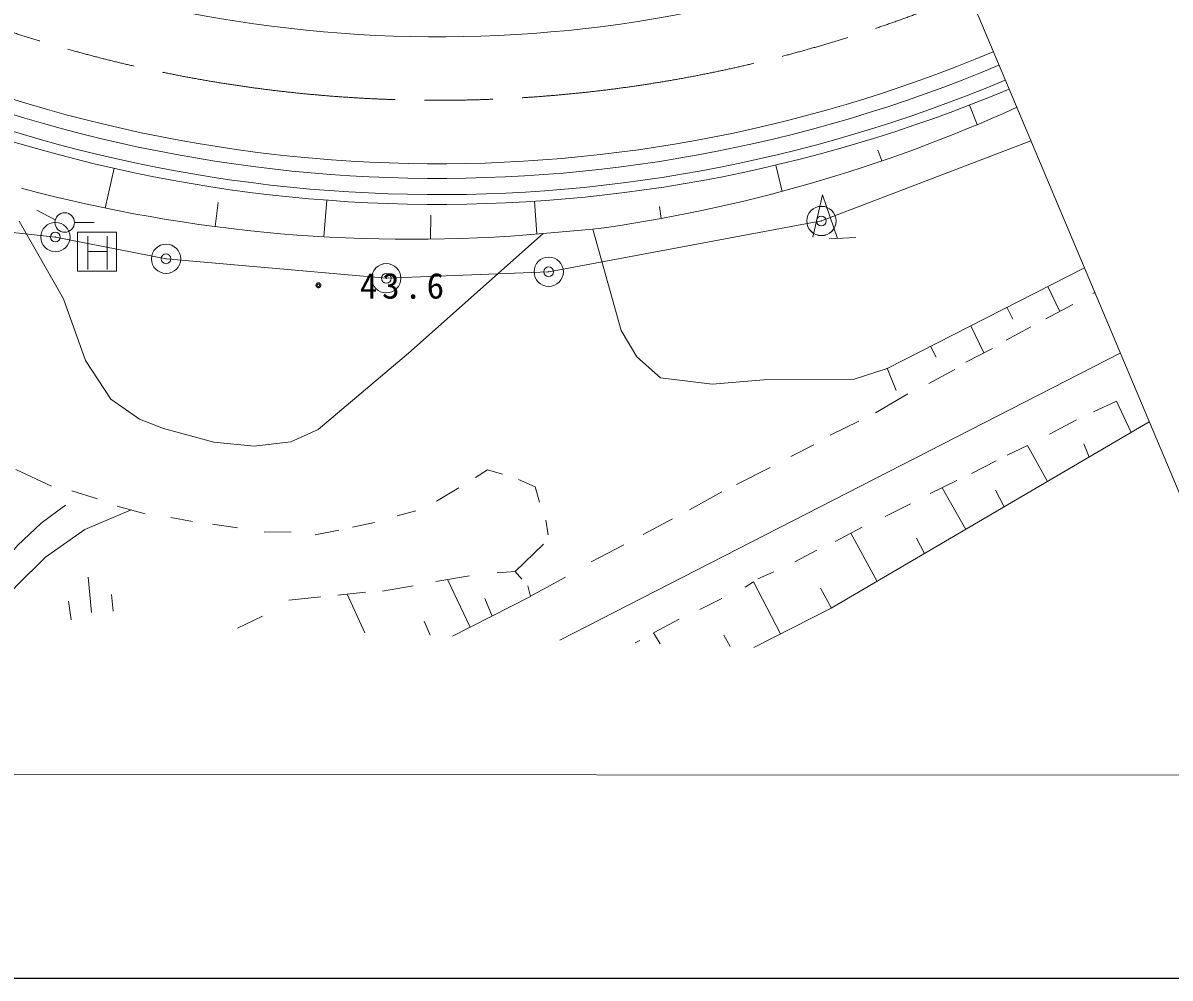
# Model space of a CAD drawing. Units: millimetres, scale not verified. Extents: x 40000 to 680000, y 20000 to 380000.
# Drawn here: x 486304 to 545038, y 205000 to 253909 of the extents above; entities that cross this region are included whole.
import ezdxf

# ---------------------------------------------------------------- set-up
doc = ezdxf.new("R2010")
doc.units = ezdxf.units.MM
doc.header["$LTSCALE"] = 1000
doc.header["$PDMODE"] = 32
doc.header["$PDSIZE"] = 500
doc.linetypes.add('CHAIN', pattern=[18.5, 12, -1.5, 3.5, -1.5])
for name, color, linetype, lineweight in [('M-BGD', 7, 'Continuous', 13), ('M-BMK', 2, 'CHAIN', 13), ('M-BMK-ROW', 30, 'Continuous', 13), ('M-STR-HTXT', 7, 'Continuous', 13), ('M-STR-STRC', 7, 'Continuous', 13), ('M-TTL-BAND', 7, 'Continuous', 25)]:
    doc.layers.add(name, color=color, linetype=linetype, lineweight=lineweight)
doc.styles.add('ＭＳ ゴシック', font='')
doc.styles.get('ＭＳ ゴシック').set_extended_font_data('MS Gothic')

msp = doc.modelspace()

# ---------------------------------------------------------------- linework, layer by layer
at = {"layer": 'M-BGD'}
for p, q in [((552583, 213031), (509641, 315007)), ((535156, 248712), (534772, 249703)), ((530286, 246842), (530073, 247391)), ((490969, 246465), (490509, 244429)), ((524860, 246629), (525178, 245284)), ((526740, 242946), (527239, 245104)), ((528005, 242875), (527239, 245104)), ((496296, 244719), (496144, 243479)), ((501858, 244832), (501715, 242955)), ((512501, 244778), (512612, 243100)), ((518982, 243895), (518894, 244513)), ((487962, 243829), (487021, 244325)), ((507185, 244057), (507169, 242835)), ((488943, 243690), (489943, 243689)), ((489090, 243200), (489090, 241200)), ((491090, 243200), (489090, 243200)), ((491090, 241200), (491090, 243200)), ((515482, 243343), (512944, 243128)), ((489630, 241285), (489630, 242984)), ((490622, 242995), (490622, 241290)), ((528946, 242925), (527576, 242853)), ((489630, 242200), (490622, 242200)), ((489090, 241200), (491090, 241200)), ((539389, 239135), (538773, 240414)), ((541081, 240049), (541183, 240104)), ((536994, 238746), (536680, 239346)), ((540066, 239490), (538670, 238758)), ((535500, 237013), (534837, 238406)), ((537911, 238349), (536649, 237663)), ((533066, 236800), (532776, 237354)), ((542487, 237005), (513790, 222305)), ((534579, 236545), (535948, 237240)), ((490808, 234643), (489504, 236617)), ((531021, 235087), (530561, 236225)), ((532680, 235452), (534025, 236162)), ((531611, 234908), (529961, 233939)), ((541121, 233988), (542300, 234547)), ((543055, 232940), (542300, 234547)), ((527639, 232792), (529101, 233522)), ((538857, 232858), (540256, 233593)), ((525622, 231708), (526792, 232302)), ((537738, 232263), (536692, 231773)), ((538769, 230429), (537738, 232263)), ((540899, 231677), (540625, 232350)), ((534879, 230841), (536127, 231493)), ((487760, 230185), (485945, 231042)), ((509482, 230639), (510084, 231024)), ((510858, 230808), (510084, 231024)), ((524562, 231148), (522838, 230270)), ((532763, 229809), (534123, 230483)), ((490115, 229534), (488815, 229955)), ((507486, 229412), (508627, 230107)), ((520438, 228978), (522089, 229897)), ((534575, 227972), (533371, 230110)), ((536547, 229128), (536103, 229979)), ((492554, 228774), (491134, 229162)), ((530448, 228631), (531752, 229284)), ((494994, 228385), (493874, 228583)), ((506426, 228924), (505458, 228662)), ((519570, 228511), (518061, 227710)), ((497290, 228053), (496018, 228243)), ((501260, 227689), (502476, 227934)), ((504297, 228320), (503180, 228094)), ((513188, 227692), (513070, 228453)), ((529279, 228091), (527884, 227359)), ((500036, 227826), (498662, 227857)), ((530034, 225312), (528697, 227785)), ((532465, 226736), (532049, 227532)), ((511510, 225812), (512960, 227216)), ((517064, 227187), (515392, 226307)), ((525818, 226311), (526960, 226911)), ((507443, 225300), (509164, 225599)), ((511510, 225812), (510582, 225745)), ((511851, 225433), (511510, 225812)), ((524749, 225799), (523939, 225437)), ((489806, 223712), (489640, 225536)), ((506276, 225077), (504713, 224812)), ((509200, 222970), (508048, 225405)), ((514090, 225532), (512292, 224549)), ((527699, 223944), (527141, 224964)), ((490923, 223781), (490841, 224642)), ((501560, 224518), (499922, 224349)), ((503842, 224762), (502423, 224605)), ((503808, 222679), (502906, 224658)), ((510325, 223539), (509952, 224435)), ((522080, 224433), (520970, 223880)), ((488780, 223339), (488639, 224299)), ((498578, 223535), (497296, 222923)), ((507155, 222554), (506848, 223271)), ((517649, 222160), (517898, 222286)), ((522513, 221978), (522196, 222550))]:
    msp.add_line(p, q, dxfattribs=at)
for points in [[(489504, 236617), (488384, 239776), (486109, 243759)], [(518952, 235733), (517729, 236804), (516935, 238163), (515482, 243343)], [(512941, 243128), (506039, 237007), (501428, 233096), (500013, 232458), (498138, 232235), (496078, 232440), (493502, 233136), (492275, 233614), (490808, 234643)], [(518952, 235733), (521597, 235407), (524237, 235640), (528809, 235651), (530549, 236218), (540649, 241371)], [(543973, 233477), (527680, 223933), (523721, 221933)], [(512759, 229361), (512533, 230159), (511674, 230532)], [(482999, 223459), (483798, 224479), (486030, 227155), (487231, 228292), (488486, 229216)], [(484508, 223403), (485962, 225072), (487462, 226559), (489471, 227962), (491843, 228968)], [(508294, 222511), (512295, 224537), (512162, 225084)], [(525093, 222626), (523712, 225293), (523282, 225023)], [(518923, 222113), (518587, 222674), (519910, 223379)]]:
    msp.add_lwpolyline(points, dxfattribs=at)
for points in [[(501559, 240477), (501559, 240479), (501559, 240482), (501559, 240484), (501559, 240486), (501559, 240488), (501559, 240490), (501558, 240492), (501558, 240495), (501558, 240497), (501557, 240499), (501557, 240501), (501556, 240503), (501556, 240505), (501555, 240507), (501555, 240510), (501554, 240512), (501553, 240514), (501553, 240516), (501552, 240518), (501551, 240520), (501550, 240522), (501550, 240524), (501549, 240526), (501548, 240528), (501547, 240530), (501546, 240532), (501545, 240534), (501544, 240536), (501543, 240538), (501542, 240540), (501540, 240541), (501539, 240543), (501538, 240545), (501537, 240547), (501536, 240549), (501534, 240550), (501533, 240552), (501532, 240554), (501530, 240556), (501529, 240557), (501527, 240559), (501526, 240561), (501524, 240562), (501523, 240564), (501521, 240565), (501520, 240567), (501518, 240568), (501516, 240570), (501515, 240571), (501513, 240572), (501511, 240574), (501510, 240575), (501508, 240576), (501506, 240578), (501504, 240579), (501502, 240580), (501501, 240581), (501499, 240582), (501497, 240584), (501495, 240585), (501493, 240586), (501491, 240587), (501489, 240588), (501487, 240589), (501485, 240589), (501483, 240590), (501481, 240591), (501479, 240592), (501477, 240593), (501475, 240593), (501473, 240594), (501471, 240595), (501469, 240595), (501467, 240596), (501464, 240597), (501462, 240597), (501460, 240598), (501458, 240598), (501456, 240598), (501454, 240599), (501452, 240599), (501449, 240599), (501447, 240600), (501445, 240600), (501443, 240600), (501441, 240600), (501438, 240600), (501436, 240600), (501434, 240600), (501432, 240600), (501430, 240600), (501428, 240600), (501425, 240600), (501423, 240600), (501421, 240599), (501419, 240599), (501417, 240599), (501414, 240599), (501412, 240598), (501410, 240598), (501408, 240597), (501406, 240597), (501404, 240596), (501402, 240596), (501400, 240595), (501397, 240595), (501395, 240594), (501393, 240593), (501391, 240593), (501389, 240592), (501387, 240591), (501385, 240590), (501383, 240589), (501381, 240588), (501379, 240587), (501377, 240586), (501375, 240585), (501373, 240584), (501371, 240583), (501370, 240582), (501368, 240581), (501366, 240580), (501364, 240579), (501362, 240577), (501360, 240576), (501359, 240575), (501357, 240573), (501355, 240572), (501354, 240571), (501352, 240569), (501350, 240568), (501349, 240566), (501347, 240565), (501346, 240563), (501344, 240562), (501343, 240560), (501341, 240558), (501340, 240557), (501338, 240555), (501337, 240553), (501336, 240552), (501334, 240550), (501333, 240548), (501332, 240546), (501330, 240545), (501329, 240543), (501328, 240541), (501327, 240539), (501326, 240537), (501325, 240535), (501324, 240533), (501323, 240531), (501322, 240529), (501321, 240527), (501320, 240525), (501319, 240523), (501318, 240521), (501317, 240519), (501317, 240517), (501316, 240515), (501315, 240513), (501315, 240511), (501314, 240509), (501313, 240507), (501313, 240505), (501312, 240503), (501312, 240500), (501312, 240498), (501311, 240496), (501311, 240494), (501311, 240492), (501310, 240490), (501310, 240487), (501310, 240485), (501310, 240483), (501310, 240481), (501309, 240479), (501309, 240476), (501309, 240474), (501309, 240472), (501310, 240470), (501310, 240468), (501310, 240466), (501310, 240463), (501310, 240461), (501310, 240459), (501311, 240457), (501311, 240455), (501312, 240453), (501312, 240450), (501312, 240448), (501313, 240446), (501313, 240444), (501314, 240442), (501315, 240440), (501315, 240438), (501316, 240436), (501317, 240434), (501317, 240431), (501318, 240429), (501319, 240427), (501320, 240425), (501321, 240423), (501322, 240421), (501323, 240419), (501324, 240418), (501325, 240416), (501326, 240414), (501327, 240412), (501328, 240410), (501329, 240408), (501330, 240406), (501331, 240404), (501333, 240403), (501334, 240401), (501335, 240399), (501337, 240397), (501338, 240396), (501339, 240394), (501341, 240392), (501342, 240391), (501344, 240389), (501345, 240388), (501347, 240386), (501348, 240384), (501350, 240383), (501352, 240382), (501353, 240380), (501355, 240379), (501357, 240377), (501358, 240376), (501360, 240375), (501362, 240373), (501364, 240372), (501366, 240371), (501367, 240370), (501369, 240369), (501371, 240367), (501373, 240366), (501375, 240365), (501377, 240364), (501379, 240363), (501381, 240362), (501383, 240361), (501385, 240360), (501387, 240360), (501389, 240359), (501391, 240358), (501393, 240357), (501395, 240357), (501397, 240356), (501399, 240355), (501401, 240355), (501403, 240354), (501406, 240354), (501408, 240353), (501410, 240353), (501412, 240352), (501414, 240352), (501416, 240352), (501418, 240351), (501421, 240351), (501423, 240351), (501425, 240351), (501427, 240350), (501429, 240350), (501432, 240350), (501434, 240350), (501436, 240350), (501438, 240350), (501440, 240350), (501442, 240350), (501445, 240351), (501447, 240351), (501449, 240351), (501451, 240351), (501453, 240352), (501455, 240352), (501458, 240352), (501460, 240353), (501462, 240353), (501464, 240354), (501466, 240354), (501468, 240355), (501470, 240355), (501472, 240356), (501475, 240357), (501477, 240358), (501479, 240358), (501481, 240359), (501483, 240360), (501485, 240361), (501487, 240362), (501489, 240363), (501491, 240364), (501493, 240365), (501495, 240366), (501496, 240367), (501498, 240368), (501500, 240369), (501502, 240370), (501504, 240371), (501506, 240373), (501507, 240374), (501509, 240375), (501511, 240376), (501513, 240378), (501514, 240379), (501516, 240381), (501518, 240382), (501519, 240383), (501521, 240385), (501522, 240386), (501524, 240388), (501526, 240390), (501527, 240391), (501528, 240393), (501530, 240395), (501531, 240396), (501533, 240398), (501534, 240400), (501535, 240401), (501537, 240403), (501538, 240405), (501539, 240407), (501540, 240409), (501541, 240411), (501543, 240412), (501544, 240414), (501545, 240416), (501546, 240418), (501547, 240420), (501548, 240422), (501548, 240424), (501549, 240426), (501550, 240428), (501551, 240430), (501552, 240432), (501553, 240434), (501553, 240436), (501554, 240438), (501555, 240440), (501555, 240443), (501556, 240445), (501556, 240447), (501557, 240449), (501557, 240451), (501557, 240453), (501558, 240455), (501558, 240458), (501558, 240460), (501559, 240462), (501559, 240464), (501559, 240466), (501559, 240468), (501559, 240471), (501559, 240473), (501559, 240475)], [(501497, 240476), (501497, 240477), (501497, 240478), (501497, 240479), (501497, 240481), (501497, 240482), (501496, 240483), (501496, 240484), (501496, 240485), (501496, 240486), (501496, 240487), (501496, 240488), (501495, 240489), (501495, 240490), (501495, 240491), (501495, 240492), (501494, 240493), (501494, 240494), (501494, 240496), (501493, 240497), (501493, 240498), (501492, 240499), (501492, 240500), (501492, 240501), (501491, 240502), (501491, 240503), (501490, 240504), (501490, 240505), (501489, 240506), (501489, 240506), (501488, 240507), (501487, 240508), (501487, 240509), (501486, 240510), (501486, 240511), (501485, 240512), (501484, 240513), (501484, 240514), (501483, 240515), (501482, 240515), (501482, 240516), (501481, 240517), (501480, 240518), (501479, 240519), (501479, 240519), (501478, 240520), (501477, 240521), (501476, 240522), (501475, 240522), (501475, 240523), (501474, 240524), (501473, 240525), (501472, 240525), (501471, 240526), (501470, 240526), (501469, 240527), (501468, 240528), (501467, 240528), (501467, 240529), (501466, 240529), (501465, 240530), (501464, 240530), (501463, 240531), (501462, 240531), (501461, 240532), (501460, 240532), (501459, 240533), (501458, 240533), (501457, 240534), (501456, 240534), (501455, 240534), (501454, 240535), (501453, 240535), (501452, 240535), (501450, 240536), (501449, 240536), (501448, 240536), (501447, 240536), (501446, 240537), (501445, 240537), (501444, 240537), (501443, 240537), (501442, 240537), (501441, 240537), (501440, 240537), (501439, 240538), (501438, 240538), (501436, 240538), (501435, 240538), (501434, 240538), (501433, 240538), (501432, 240538), (501431, 240538), (501430, 240538), (501429, 240537), (501428, 240537), (501427, 240537), (501426, 240537), (501424, 240537), (501423, 240537), (501422, 240537), (501421, 240536), (501420, 240536), (501419, 240536), (501418, 240536), (501417, 240535), (501416, 240535), (501415, 240535), (501414, 240534), (501413, 240534), (501412, 240533), (501411, 240533), (501410, 240533), (501409, 240532), (501408, 240532), (501407, 240531), (501406, 240531), (501405, 240530), (501404, 240530), (501403, 240529), (501402, 240529), (501401, 240528), (501400, 240527), (501399, 240527), (501398, 240526), (501397, 240526), (501397, 240525), (501396, 240524), (501395, 240524), (501394, 240523), (501393, 240522), (501392, 240521), (501392, 240521), (501391, 240520), (501390, 240519), (501389, 240518), (501389, 240518), (501388, 240517), (501387, 240516), (501386, 240515), (501386, 240514), (501385, 240513), (501384, 240513), (501384, 240512), (501383, 240511), (501382, 240510), (501382, 240509), (501381, 240508), (501381, 240507), (501380, 240506), (501380, 240505), (501379, 240504), (501379, 240503), (501378, 240502), (501378, 240501), (501377, 240500), (501377, 240499), (501376, 240498), (501376, 240497), (501376, 240496), (501375, 240495), (501375, 240494), (501375, 240493), (501374, 240492), (501374, 240491), (501374, 240490), (501373, 240489), (501373, 240488), (501373, 240487), (501373, 240486), (501373, 240485), (501372, 240483), (501372, 240482), (501372, 240481), (501372, 240480), (501372, 240479), (501372, 240478), (501372, 240477), (501372, 240476), (501372, 240475), (501372, 240474), (501372, 240473), (501372, 240471), (501372, 240470), (501372, 240469), (501372, 240468), (501372, 240467), (501373, 240466), (501373, 240465), (501373, 240464), (501373, 240463), (501373, 240462), (501374, 240461), (501374, 240460), (501374, 240459), (501374, 240458), (501375, 240456), (501375, 240455), (501376, 240454), (501376, 240453), (501376, 240452), (501377, 240451), (501377, 240450), (501378, 240449), (501378, 240448), (501378, 240447), (501379, 240446), (501380, 240445), (501380, 240444), (501381, 240443), (501381, 240443), (501382, 240442), (501382, 240441), (501383, 240440), (501384, 240439), (501384, 240438), (501385, 240437), (501386, 240436), (501386, 240435), (501387, 240435), (501388, 240434), (501388, 240433), (501389, 240432), (501390, 240431), (501391, 240431), (501391, 240430), (501392, 240429), (501393, 240428), (501394, 240428), (501395, 240427), (501396, 240426), (501396, 240426), (501397, 240425), (501398, 240424), (501399, 240424), (501400, 240423), (501401, 240422), (501402, 240422), (501403, 240421), (501404, 240421), (501405, 240420), (501406, 240420), (501407, 240419), (501408, 240419), (501409, 240418), (501410, 240418), (501411, 240417), (501412, 240417), (501413, 240417), (501414, 240416), (501415, 240416), (501416, 240416), (501417, 240415), (501418, 240415), (501419, 240415), (501420, 240414), (501421, 240414), (501422, 240414), (501423, 240414), (501424, 240414), (501425, 240413), (501426, 240413), (501428, 240413), (501429, 240413), (501430, 240413), (501431, 240413), (501432, 240413), (501433, 240413), (501434, 240413), (501435, 240413), (501436, 240413), (501437, 240413), (501438, 240413), (501440, 240413), (501441, 240413), (501442, 240413), (501443, 240413), (501444, 240413), (501445, 240414), (501446, 240414), (501447, 240414), (501448, 240414), (501449, 240414), (501450, 240415), (501451, 240415), (501452, 240415), (501453, 240416), (501454, 240416), (501456, 240416), (501457, 240417), (501458, 240417), (501459, 240418), (501460, 240418), (501461, 240418), (501462, 240419), (501463, 240419), (501464, 240420), (501464, 240420), (501465, 240421), (501466, 240422), (501467, 240422), (501468, 240423), (501469, 240423), (501470, 240424), (501471, 240424), (501472, 240425), (501473, 240426), (501474, 240426), (501474, 240427), (501475, 240428), (501476, 240429), (501477, 240429), (501478, 240430), (501478, 240431), (501479, 240432), (501480, 240432), (501481, 240433), (501481, 240434), (501482, 240435), (501483, 240436), (501484, 240437), (501484, 240437), (501485, 240438), (501486, 240439), (501486, 240440), (501487, 240441), (501487, 240442), (501488, 240443), (501488, 240444), (501489, 240445), (501490, 240446), (501490, 240447), (501491, 240448), (501491, 240449), (501491, 240450), (501492, 240451), (501492, 240452), (501493, 240453), (501493, 240454), (501493, 240455), (501494, 240456), (501494, 240457), (501494, 240458), (501495, 240459), (501495, 240460), (501495, 240461), (501496, 240462), (501496, 240463), (501496, 240464), (501496, 240465), (501496, 240466), (501496, 240467), (501497, 240469), (501497, 240470), (501497, 240471), (501497, 240472), (501497, 240473), (501497, 240474), (501497, 240475)]]:
    msp.add_lwpolyline(points, close=True, dxfattribs=at)
msp.add_circle((488443, 243691), 500, dxfattribs=at)
for centre, radius, start, end in [((507559, 319946), 74000, 243.24021, 292.8372), ((507559, 319946), 75330, 243.24021, 292.83718), ((507559, 319946), 74830, 243.24021, 292.83719), ((505184, 319987), 77333, 277.65247, 294.44715), ((506145, 319979), 77151, 255.03733, 275.05571)]:
    msp.add_arc(centre, radius, start, end, dxfattribs=at)
at = {"layer": 'M-BMK'}
msp.add_arc((507560, 319947), 70000, 243.23582, 292.34571, dxfattribs=at)
at = {"layer": 'M-BMK-ROW'}
for points in [[(389968, 271120), (399592, 269605), (417460, 268437), (425111, 270814), (428060, 268676), (432403, 252079), (436109, 244880), (448540, 242132), (455237, 243534), (466937, 242221), (471145, 244781), (487967, 242945), (493634, 241830), (504908, 240835), (513223, 241165), (527186, 243768), (537913, 247868)], [(453138, 243094), (455237, 243533), (466936, 242220), (471145, 244780), (487967, 242944), (493634, 241830), (504907, 240834), (513223, 241165), (527186, 243767), (537913, 247868)]]:
    msp.add_lwpolyline(points, dxfattribs=at)
for centre in [(527186, 243768), (527186, 243767), (487967, 242945), (487967, 242944), (493634, 241830), (493634, 241830), (504907, 240834), (504908, 240835), (513223, 241165), (513223, 241165)]:
    msp.add_circle(centre, 750, dxfattribs=at)
for p in [(527186, 243768), (527186, 243767), (487967, 242945), (487967, 242944), (493634, 241830), (493634, 241830), (513223, 241165), (513223, 241165), (504907, 240834), (504908, 240835)]:
    msp.add_point(p, dxfattribs=at)
at = {"layer": 'M-STR-HTXT'}
msp.add_line((551589, 215390), (91590, 215587), dxfattribs=at)
at = {"layer": 'M-STR-STRC'}
for radius, end in [(66750, 292.83746), (73250, 292.83732)]:
    msp.add_arc((507559, 319945), radius, 243.24021, end, dxfattribs=at)
at = {"layer": 'M-TTL-BAND'}
msp.add_line((40000, 205000), (579000, 205000), dxfattribs=at)

# ---------------------------------------------------------------- texts
at = {"layer": 'M-BGD', "insert": (503553, 239767), "char_height": 1320, "attachment_point": 7, "style": 'ＭＳ ゴシック'}
msp.add_mtext('\\T1.27;43.6', dxfattribs=at)

doc.saveas('drawing.dxf')
